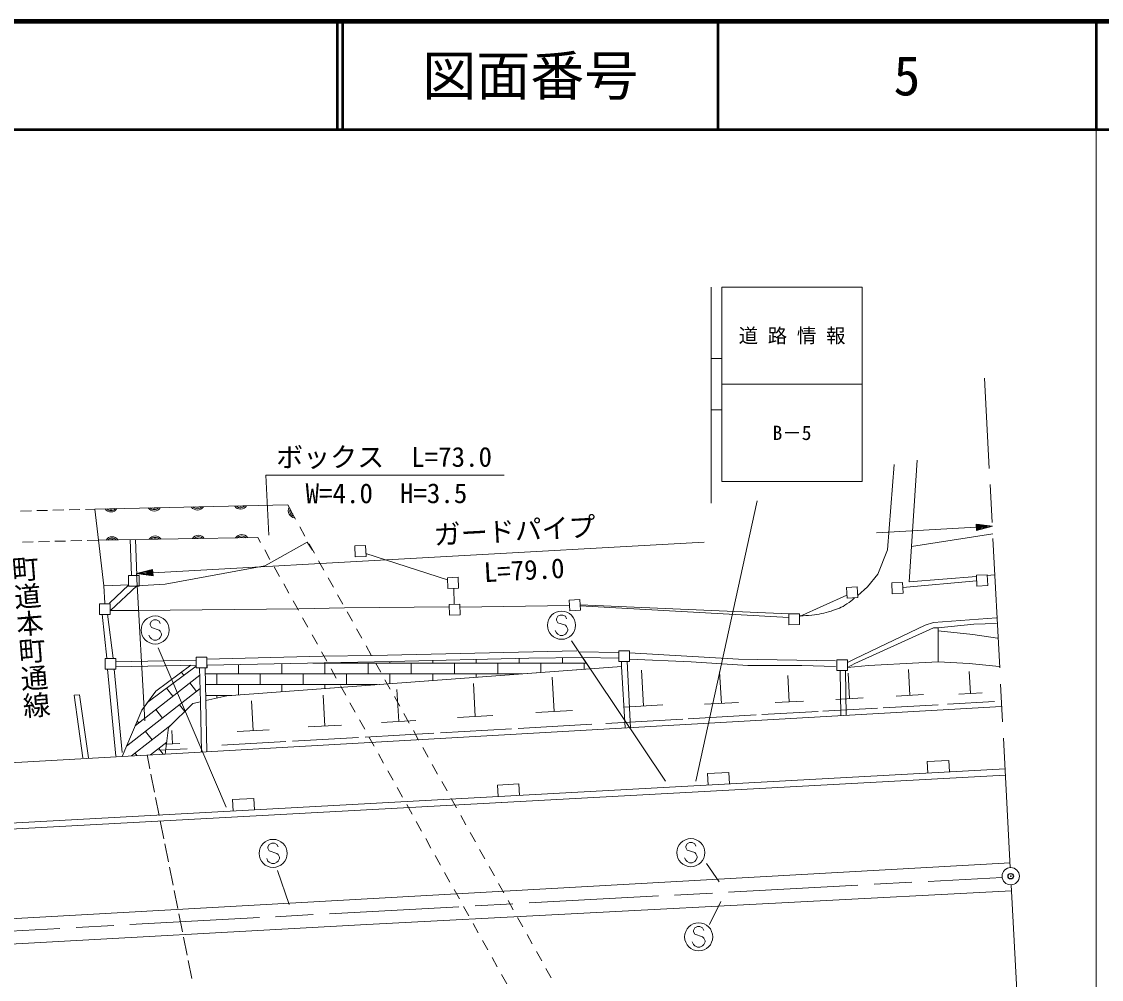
# Model space of a CAD drawing. Units: millimetres, scale not verified. Extents: x 40000 to 680000, y 20000 to 380000.
# Drawn here: x 479528 to 579500, y 291332 to 380000 of the extents above; entities that cross this region are included whole.
import ezdxf
from ezdxf.enums import TextEntityAlignment as Align

# ---------------------------------------------------------------- set-up
doc = ezdxf.new("R2010")
doc.units = ezdxf.units.MM
doc.header["$LTSCALE"] = 1000
doc.header["$PDMODE"] = 32
doc.header["$PDSIZE"] = 500
doc.linetypes.add('CHAIN', pattern=[18.5, 12, -1.5, 3.5, -1.5])
for name, color, linetype, lineweight in [('M-BGD', 7, 'Continuous', 13), ('M-BMK', 2, 'CHAIN', 13), ('M-BMK-ROW', 30, 'Continuous', 13), ('M-BMK-SRVR', 3, 'Continuous', 13), ('M-STR-HTXT', 7, 'Continuous', 13), ('M-STR-STR1', 1, 'Continuous', 13), ('M-STR-STRC', 7, 'Continuous', 13), ('M-STR-STRD', 7, 'Continuous', 13), ('M-TTL', 2, 'Continuous', 140), ('M-TTL-BAND', 7, 'Continuous', 13), ('M-TTL-LINE', 7, 'Continuous', 50)]:
    doc.layers.add(name, color=color, linetype=linetype, lineweight=lineweight)
doc.layers.add('M-OTRS', color=6, linetype='Continuous')
doc.layers.add('M-TTL-TXT', color=7, linetype='Continuous')
doc.styles.add('@ＭＳ ゴシック', font='')
doc.styles.add('ＭＳ ゴシック', font='')
doc.styles.get('@ＭＳ ゴシック').set_extended_font_data('@MS Gothic')
doc.styles.get('ＭＳ ゴシック').set_extended_font_data('MS Gothic')

msp = doc.modelspace()

# ---------------------------------------------------------------- linework, layer by layer
at = {"layer": 'M-BGD'}
for p, q in [((560307, 339011), (559697, 331097)), ((562440, 339401), (561688, 328149)), ((479432, 334687), (480432, 334713)), ((480932, 334727), (481931, 334754)), ((482431, 334767), (483431, 334794)), ((483931, 334807), (484930, 334834)), ((485430, 334847), (486309, 334871)), ((486309, 334871), (486648, 331992)), ((504888, 333926), (504634, 334381)), ((505765, 332354), (505278, 333228)), ((482601, 331891), (483600, 331916)), ((484100, 331928), (485100, 331953)), ((485600, 331966), (486648, 331992)), ((501394, 332243), (486648, 331992)), ((486648, 331992), (487156, 327759)), ((489695, 328732), (489580, 332042)), ((490190, 328732), (490074, 332042)), ((501648, 331789), (501394, 332243)), ((561907, 331421), (569455, 332568)), ((479602, 331815), (480601, 331841)), ((481101, 331853), (482101, 331878)), ((502524, 330217), (502037, 331090)), ((502650, 329960), (505952, 331823)), ((505952, 331823), (506460, 331061)), ((506641, 330782), (506154, 331656)), ((559697, 331097), (558804, 328859)), ((502057, 329622), (502650, 329960)), ((507518, 329210), (507031, 330084)), ((492829, 327928), (502057, 329622)), ((503401, 328645), (502914, 329518)), ((490204, 327759), (492829, 327928)), ((504278, 327073), (503791, 327946)), ((508395, 327638), (507908, 328512)), ((558804, 328859), (557844, 327665)), ((561688, 328149), (567928, 328644)), ((568925, 328724), (569601, 328777)), ((487156, 327759), (489442, 327844)), ((487156, 327759), (487241, 326150)), ((487664, 326150), (489442, 327844)), ((487749, 325473), (490204, 327759)), ((509272, 326066), (508785, 326939)), ((557844, 327665), (556939, 326858)), ((505155, 325501), (504668, 326374)), ((550553, 325167), (531245, 325996)), ((486987, 325134), (487410, 321070)), ((487495, 325134), (488003, 321070)), ((487749, 325473), (490289, 325473)), ((490289, 325473), (505190, 325642)), ((505190, 325642), (509423, 325727)), ((509423, 325727), (519075, 325812)), ((510149, 324494), (509661, 325367)), ((506031, 323929), (505544, 324802)), ((556676, 321007), (563187, 324118)), ((563187, 324118), (563949, 324372)), ((563949, 324372), (569791, 324796)), ((564372, 323864), (567674, 324203)), ((567674, 324203), (569791, 324288)), ((506908, 322357), (506421, 323230)), ((511025, 322922), (510538, 323795)), ((556667, 320562), (563949, 323864)), ((563949, 323864), (564372, 323864)), ((564372, 323864), (564372, 320732)), ((564372, 323610), (567589, 323272)), ((567589, 323272), (569875, 322933)), ((511902, 321350), (511415, 322223)), ((496639, 320986), (507391, 321240)), ((507785, 320785), (507298, 321658)), ((507391, 321240), (512048, 321324)), ((512048, 321324), (530929, 321748)), ((513738, 320755), (526484, 321057)), ((521609, 320942), (521609, 320617)), ((525609, 321037), (525609, 320617)), ((526484, 321057), (531448, 321142)), ((529609, 321111), (529609, 320617)), ((531098, 321663), (534815, 321608)), ((531448, 321142), (534815, 321074)), ((535805, 321575), (545915, 320986)), ((535805, 320978), (541512, 320732)), ((545915, 320986), (554889, 320816)), ((555989, 320680), (556676, 321007)), ((487495, 320054), (488257, 312011)), ((488087, 320054), (488849, 312350)), ((488254, 320743), (495698, 320895)), ((488254, 320283), (495698, 320436)), ((495698, 320325), (491235, 317024)), ((491971, 318005), (495194, 320426)), ((496013, 320173), (496076, 317032)), ((496589, 317150), (496534, 320174)), ((496534, 320174), (496721, 320174)), ((496720, 320432), (513738, 320755)), ((496721, 320174), (496720, 320432)), ((535071, 320301), (498530, 317583)), ((499609, 320487), (499609, 319617)), ((503609, 320563), (503609, 319617)), ((531800, 320617), (506477, 320617)), ((507609, 320617), (507609, 319617)), ((508662, 319213), (508175, 320086)), ((509609, 320677), (509609, 320617)), ((511609, 320617), (511609, 319617)), ((512779, 319778), (512292, 320651)), ((513609, 320753), (513609, 320617)), ((515609, 320617), (515609, 319617)), ((517609, 320847), (517609, 320617)), ((519609, 320617), (519609, 319617)), ((523609, 320617), (523609, 319617)), ((527609, 320617), (527609, 319746)), ((531609, 320617), (531609, 320043)), ((535072, 320772), (535071, 320301)), ((535071, 320301), (535412, 314606)), ((535601, 320772), (535910, 314634)), ((537103, 316647), (536916, 319965)), ((541512, 320732), (546761, 320393)), ((546761, 320393), (551757, 320393)), ((551757, 320393), (554889, 320308)), ((555318, 319916), (555372, 315767)), ((555817, 319916), (555871, 315767)), ((555989, 320205), (556667, 320562)), ((555989, 320205), (557937, 320393)), ((557937, 320393), (562594, 320647)), ((561772, 317635), (561638, 320009)), ((562594, 320647), (564372, 320732)), ((564372, 320732), (567251, 320562)), ((567251, 320562), (570045, 320308)), ((496026, 319498), (490061, 314837)), ((494325, 319766), (494546, 319473)), ((525885, 319617), (496544, 319617)), ((497609, 319617), (497609, 318617)), ((501609, 319617), (501609, 318617)), ((505609, 319617), (505609, 318617)), ((509609, 319617), (509609, 318617)), ((513656, 318206), (513169, 319079)), ((513609, 319617), (513609, 318704)), ((517609, 319617), (517609, 319002)), ((521609, 319617), (521609, 319299)), ((525609, 319617), (525609, 319597)), ((528834, 316121), (528655, 319301)), ((544318, 316886), (544153, 319811)), ((550607, 317026), (550470, 319452)), ((556186, 317318), (556052, 319688)), ((567371, 317801), (567257, 319825)), ((496051, 318249), (489254, 312939)), ((490669, 316270), (491971, 318005)), ((492943, 318287), (493524, 317543)), ((495100, 318775), (495716, 317987)), ((512438, 318617), (496562, 318617)), ((499609, 318617), (499609, 317663)), ((503609, 318617), (503609, 317961)), ((507609, 318617), (507609, 318258)), ((509539, 317641), (509051, 318514)), ((511609, 318617), (511609, 318556)), ((514448, 315216), (514280, 318181)), ((521524, 315661), (521351, 318732)), ((484383, 317657), (484897, 317668)), ((485209, 311842), (484383, 317657)), ((484897, 317668), (485717, 311842)), ((491312, 317126), (491332, 317100)), ((496076, 317032), (495380, 316879)), ((496076, 317032), (496174, 312380)), ((498992, 317617), (496580, 317617)), ((498530, 317583), (496589, 317150)), ((496589, 317150), (496688, 312409)), ((497609, 317617), (497609, 317377)), ((500966, 314368), (500810, 317132)), ((507597, 314785), (507436, 317648)), ((510415, 316068), (509928, 316942)), ((514532, 316634), (514045, 317507)), ((545886, 316975), (542751, 316798)), ((551906, 317100), (549308, 316953)), ((557456, 317390), (554917, 317246)), ((563044, 317707), (560501, 317563)), ((569589, 317056), (565252, 316811)), ((568456, 317862), (566287, 317740)), ((488844, 311972), (490669, 316270)), ((491948, 316312), (492564, 315524)), ((570265, 316583), (492832, 312190)), ((495380, 316879), (493122, 314647)), ((494140, 316755), (494626, 316133)), ((515409, 315062), (514922, 315935)), ((530538, 316217), (527131, 316025)), ((538881, 316748), (535326, 316547)), ((553264, 316134), (548067, 315840)), ((558783, 316446), (553704, 316159)), ((564373, 316761), (559286, 316474)), ((490237, 315253), (490372, 315081)), ((511292, 314496), (510805, 315370)), ((516036, 315306), (512859, 315126)), ((523169, 315754), (519879, 315568)), ((532318, 314951), (525505, 314566)), ((540738, 315426), (533629, 315025)), ((547523, 315810), (541255, 315455)), ((493335, 314858), (489701, 312019)), ((490988, 314293), (491603, 313505)), ((493122, 314647), (492832, 312190)), ((493179, 314736), (493194, 314718)), ((493512, 313140), (493443, 314365)), ((502447, 314451), (499486, 314284)), ((509131, 314872), (506064, 314698)), ((517696, 314125), (511343, 313766)), ((516286, 313490), (515799, 314363)), ((524888, 314531), (518309, 314159)), ((489344, 313149), (489412, 313061)), ((492963, 313298), (491448, 312114)), ((494169, 313177), (492856, 313103)), ((503994, 313351), (498072, 313016)), ((510734, 313731), (504599, 313385)), ((512169, 312924), (511682, 313798)), ((492832, 312190), (488844, 311972)), ((490027, 312273), (490205, 312046)), ((492219, 312717), (492639, 312180)), ((494854, 312689), (492229, 312541)), ((513046, 311352), (512559, 312226)), ((517163, 311918), (516676, 312791)), ((518040, 310346), (517552, 311219)), ((563381, 311497), (565363, 311605)), ((563440, 310428), (563381, 311497)), ((565421, 310536), (565363, 311605)), ((513922, 309780), (513435, 310654)), ((543021, 310385), (545003, 310494)), ((543079, 309316), (543021, 310385)), ((545061, 309424), (545003, 310494)), ((514799, 308208), (514312, 309082)), ((518916, 308774), (518429, 309647)), ((523579, 309324), (525561, 309432)), ((523638, 308255), (523579, 309324)), ((525619, 308363), (525561, 309432)), ((499062, 307986), (501044, 308094)), ((499120, 306916), (499062, 307986)), ((501102, 307025), (501044, 308094)), ((519793, 307202), (519306, 308075)), ((515676, 306636), (515189, 307510)), ((516553, 305064), (516066, 305938)), ((520670, 305630), (520183, 306503)), ((521547, 304058), (521060, 304931)), ((517429, 303492), (516942, 304366)), ((522423, 302486), (521936, 303359)), ((518306, 301920), (517819, 302794)), ((519183, 300348), (518696, 301222)), ((523300, 300914), (522813, 301787)), ((524177, 299342), (523690, 300215)), ((520060, 298776), (519573, 299650)), ((520937, 297204), (520449, 298078)), ((525054, 297770), (524567, 298643)), ((525930, 296198), (525443, 297071)), ((521813, 295632), (521326, 296506)), ((522690, 294060), (522203, 294933)), ((526807, 294626), (526320, 295499)), ((527684, 293054), (527197, 293927)), ((523567, 292488), (523080, 293361)), ((528561, 291482), (528074, 292355)), ((524444, 290916), (523957, 291789))]:
    msp.add_line(p, q, dxfattribs=at)
for points in [[(486309, 334871), (504184, 335257), (504634, 334381)], [(495194, 320426), (491971, 318005), (490866, 316532), (490669, 316270), (488844, 311972), (492832, 312190), (493122, 314647)], [(493122, 314647), (495380, 316879), (496076, 317032), (496013, 320173)]]:
    msp.add_lwpolyline(points, dxfattribs=at)
for points in [[(489430, 328732), (489430, 327742), (490420, 327742), (490420, 328732)], [(486753, 326112), (486753, 325122), (487743, 325122), (487743, 326112)], [(487265, 321038), (487265, 320048), (488254, 320048), (488254, 321038)], [(495698, 321163), (495698, 320173), (496688, 320173), (496688, 321163)], [(532159, 320084), (531448, 321142), (526484, 321057), (513738, 320755), (496720, 320432), (496721, 320174), (496534, 320174), (496589, 317150), (498530, 317583)], [(534815, 321762), (534815, 320772), (535805, 320772), (535805, 321762)], [(554999, 320906), (554999, 319916), (555989, 319916), (555989, 320906)]]:
    msp.add_lwpolyline(points, close=True, dxfattribs=at)
for centre, radius, start, end in [((487801, 335257), 654, 214.01513, 328.45697), ((487801, 335257), 523, 223.82637, 318.64573), ((491800, 335344), 654, 214.01513, 328.45697), ((491800, 335344), 523, 223.82637, 318.64573), ((491800, 335344), 392, 245.70282, 296.76928), ((495799, 335430), 654, 214.01513, 328.45697), ((495799, 335430), 523, 223.82637, 318.64573), ((495799, 335430), 392, 245.70282, 296.76928), ((499799, 335516), 654, 214.01513, 328.45697), ((499799, 335516), 523, 223.82637, 318.64573), ((499799, 335516), 392, 245.70282, 296.76928), ((504871, 334715), 654, 150.67361, 265.11545), ((487801, 335257), 392, 245.70282, 296.76928), ((504871, 334715), 523, 160.48485, 255.30421), ((504871, 334715), 392, 182.3613, 233.42776), ((487902, 331659), 654, 33.754, 148.19584), ((487902, 331659), 523, 43.56524, 138.3846), ((487902, 331659), 392, 65.44169, 116.50815), ((491901, 331728), 654, 33.754, 148.19584), ((491901, 331728), 523, 43.56524, 138.3846), ((491901, 331728), 392, 65.44169, 116.50815), ((495901, 331796), 654, 33.754, 148.19584), ((495901, 331796), 523, 43.56524, 138.3846), ((495901, 331796), 392, 65.44169, 116.50815), ((499900, 331864), 654, 33.754, 148.19584), ((499900, 331864), 523, 43.56524, 138.3846), ((499900, 331864), 392, 65.44169, 116.50815)]:
    msp.add_arc(centre, radius, start, end, dxfattribs=at)
msp.add_open_spline([(556639, 326661), (556348, 326379), (556231, 326292), (555943, 326092), (555426, 325734), (555072, 325626), (554474, 325433), (553791, 325213), (553390, 325132), (552677, 325056), (552240, 325010), (552078, 324997), (551555, 324992)], degree=3, knots=[0, 0, 0, 0, 1, 1, 1, 2, 2, 2, 3, 3, 3, 4, 4, 4, 4], dxfattribs=at)
at = {"layer": 'M-BMK'}
for p, q in [((571061, 301686), (568684, 346996)), ((471086, 295406), (570310, 300777)), ((571146, 300088), (574720, 233611))]:
    msp.add_line(p, q, dxfattribs=at)
at = {"layer": 'M-BMK-ROW'}
for p, q in [((510381, 331456), (511380, 331491)), ((510416, 330456), (510381, 331456)), ((511380, 331491), (511415, 330491)), ((511415, 330491), (510416, 330456)), ((518960, 328317), (511406, 330774)), ((518953, 328522), (519952, 328557)), ((518988, 327523), (518953, 328522)), ((519952, 328557), (519987, 327558)), ((560087, 328036), (561086, 328090)), ((560141, 327037), (560087, 328036)), ((561086, 328090), (561140, 327092)), ((567950, 328225), (561112, 327603)), ((567922, 328739), (568921, 328793)), ((567977, 327740), (567922, 328739)), ((568921, 328793), (568975, 327795)), ((519987, 327558), (518988, 327523)), ((519587, 326065), (519552, 327543)), ((555895, 327622), (556894, 327676)), ((555950, 326623), (555895, 327622)), ((556894, 327676), (556948, 326678)), ((561140, 327092), (560141, 327037)), ((568975, 327795), (567977, 327740)), ((519099, 326048), (520098, 326083)), ((519134, 325048), (519099, 326048)), ((520098, 326083), (520133, 325083)), ((530246, 325956), (520109, 325787)), ((530213, 326440), (531211, 326507)), ((530281, 325442), (530213, 326440)), ((531211, 326507), (531278, 325509)), ((550557, 324825), (531250, 325929)), ((555934, 326905), (551556, 324930)), ((556948, 326678), (555950, 326623)), ((520133, 325083), (519134, 325048)), ((531278, 325509), (530281, 325442)), ((550553, 325167), (551553, 325178)), ((550564, 324167), (550553, 325167)), ((551553, 325178), (551564, 324178)), ((551564, 324178), (550564, 324167))]:
    msp.add_line(p, q, dxfattribs=at)
at = {"layer": 'M-BMK-SRVR'}
msp.add_circle((571103, 300887), 800, dxfattribs=at)
at = {"layer": 'M-OTRS'}
msp.add_point((571103, 300887), dxfattribs=at)
at = {"layer": 'M-STR-HTXT'}
for p, q in [((502411, 332459), (502140, 338020)), ((502140, 338020), (524212, 338020)), ((558667, 332673), (567915, 333191)), ((569413, 333275), (567898, 333490)), ((567898, 333490), (567932, 332891)), ((568201, 333447), (567902, 333430)), ((567905, 333371), (568504, 333404)), ((568807, 333361), (567909, 333311)), ((567912, 333251), (569110, 333318)), ((569413, 333275), (567915, 333191)), ((567919, 333131), (569117, 333198)), ((568821, 333121), (567922, 333071)), ((567925, 333011), (568524, 333045)), ((568228, 332968), (567929, 332951)), ((569413, 333275), (567932, 332891)), ((542728, 331816), (491678, 328981)), ((490180, 328898), (491661, 329281)), ((490180, 328898), (491678, 328981)), ((491675, 329041), (490477, 328974)), ((491681, 328921), (490483, 328855)), ((490773, 329051), (491671, 329101)), ((491668, 329161), (491069, 329128)), ((491365, 329204), (491665, 329221)), ((491695, 328682), (491661, 329281)), ((490180, 328898), (490935, 315283)), ((490180, 328898), (491695, 328682)), ((490786, 328811), (491685, 328861)), ((491688, 328801), (491089, 328768)), ((491392, 328725), (491691, 328741))]:
    msp.add_line(p, q, dxfattribs=at)
at = {"layer": 'M-STR-STR1'}
for p, q in [((470527, 310918), (488844, 311972)), ((491154, 312108), (491408, 310831)), ((491506, 310341), (491838, 308674)), ((491936, 308183), (492268, 306516)), ((492365, 306026), (492698, 304358)), ((492795, 303868), (493127, 302201)), ((493225, 301711), (493557, 300043)), ((493655, 299553), (493987, 297886)), ((494085, 297395), (494417, 295728)), ((494515, 295238), (494847, 293570)), ((494944, 293080), (495277, 291413))]:
    msp.add_line(p, q, dxfattribs=at)
at = {"layer": 'M-STR-STRC'}
for p, q in [((543358, 355428), (543358, 335428)), ((544358, 355428), (557358, 355428)), ((544358, 355428), (544358, 337428)), ((557358, 355428), (557358, 337428)), ((543358, 348803), (544358, 348803)), ((544358, 346428), (557358, 346428)), ((543358, 344053), (544358, 344053)), ((544358, 337428), (557358, 337428)), ((547625, 335630), (541942, 309676)), ((529160, 324944), (529042, 324708)), ((529396, 325063), (529160, 324944)), ((529633, 325063), (529396, 325063)), ((529869, 324944), (529633, 325063)), ((529987, 324708), (529869, 324944)), ((491540, 324504), (491422, 324268)), ((491422, 324268), (491422, 324150)), ((491422, 324150), (491540, 323913)), ((491777, 324622), (491540, 324504)), ((491540, 323913), (492249, 323677)), ((492013, 324622), (491777, 324622)), ((492249, 324504), (492013, 324622)), ((492367, 324268), (492249, 324504)), ((529042, 324708), (529042, 324590)), ((529042, 324590), (529160, 324353)), ((529160, 324353), (529869, 324117)), ((529869, 324117), (529987, 323999)), ((529987, 323999), (530105, 323763)), ((491422, 322968), (491304, 323204)), ((491540, 322850), (491422, 322968)), ((492249, 323677), (492367, 323559)), ((492367, 322968), (492249, 322850)), ((492367, 323559), (492486, 323322)), ((492486, 323204), (492367, 322968)), ((492486, 323322), (492486, 323204)), ((529042, 323408), (528924, 323644)), ((529160, 323290), (529042, 323408)), ((529396, 323172), (529160, 323290)), ((529633, 323172), (529396, 323172)), ((529869, 323290), (529633, 323172)), ((529987, 323408), (529869, 323290)), ((530105, 323644), (529987, 323408)), ((530105, 323763), (530105, 323644)), ((491777, 322731), (491540, 322850)), ((492013, 322731), (491777, 322731)), ((492249, 322850), (492013, 322731)), ((492184, 322040), (498480, 307271)), ((530425, 322665), (539153, 309675)), ((502695, 303943), (502458, 303825)), ((502931, 303943), (502695, 303943)), ((503167, 303825), (502931, 303943)), ((541371, 304010), (541135, 303892)), ((541607, 304010), (541371, 304010)), ((541844, 303892), (541607, 304010)), ((502458, 303825), (502340, 303589)), ((502340, 303589), (502340, 303471)), ((502340, 303471), (502458, 303234)), ((502458, 303234), (503167, 302998)), ((503286, 303589), (503167, 303825)), ((503167, 302998), (503286, 302880)), ((541135, 303892), (541016, 303656)), ((541016, 303656), (541016, 303538)), ((541016, 303538), (541135, 303301)), ((541135, 303301), (541844, 303065)), ((541962, 303656), (541844, 303892)), ((541844, 303065), (541962, 302947)), ((541962, 302947), (542080, 302710)), ((502340, 302289), (502222, 302525)), ((502458, 302171), (502340, 302289)), ((502695, 302053), (502458, 302171)), ((502931, 302053), (502695, 302053)), ((503167, 302171), (502931, 302053)), ((503286, 302289), (503167, 302171)), ((503286, 302880), (503404, 302643)), ((503404, 302525), (503286, 302289)), ((503404, 302643), (503404, 302525)), ((541016, 302356), (540898, 302592)), ((541135, 302238), (541016, 302356)), ((541371, 302119), (541135, 302238)), ((541607, 302119), (541371, 302119)), ((541844, 302238), (541607, 302119)), ((541962, 302356), (541844, 302238)), ((542080, 302592), (541962, 302356)), ((542080, 302710), (542080, 302592)), ((544096, 300363), (542937, 302067)), ((504306, 298255), (503219, 301413)), ((543218, 296410), (544269, 298529)), ((541862, 296099), (541743, 295863)), ((542098, 296217), (541862, 296099)), ((542334, 296217), (542098, 296217)), ((542571, 296099), (542334, 296217)), ((542689, 295863), (542571, 296099)), ((541743, 295863), (541743, 295744)), ((541743, 295744), (541862, 295508)), ((541862, 295508), (542571, 295272)), ((542571, 295272), (542689, 295153)), ((542689, 295153), (542807, 294917)), ((541743, 294563), (541625, 294799)), ((541862, 294444), (541743, 294563)), ((542098, 294326), (541862, 294444)), ((542334, 294326), (542098, 294326)), ((542571, 294444), (542334, 294326)), ((542689, 294563), (542571, 294444)), ((542807, 294799), (542689, 294563)), ((542807, 294917), (542807, 294799))]:
    msp.add_line(p, q, dxfattribs=at)
for centre in [(491895, 323677), (529515, 324117), (502813, 302998), (541489, 303065), (542216, 295272)]:
    msp.add_circle(centre, 1300, dxfattribs=at)
at = {"layer": 'M-STR-STRD'}
for p, q in [((570577, 310817), (315950, 296917)), ((316709, 296414), (570605, 310253)), ((571048, 302116), (417085, 293492)), ((571186, 299532), (510894, 296387)), ((510894, 296387), (450788, 293047))]:
    msp.add_line(p, q, dxfattribs=at)
at = {"layer": 'M-TTL'}
msp.add_line((680000, 380000), (40000, 380000), dxfattribs=at)
at = {"layer": 'M-TTL-BAND'}
msp.add_line((579000, 20000), (579000, 370000), dxfattribs=at)
at = {"layer": 'M-TTL-LINE'}
for p, q in [((508747, 380000), (508747, 370000)), ((509247, 380000), (509247, 370000)), ((543997, 380000), (543997, 370000)), ((579000, 380000), (579000, 370000)), ((40000, 370000), (680000, 370000))]:
    msp.add_line(p, q, dxfattribs=at)

# ---------------------------------------------------------------- texts
at = {"layer": 'M-BGD', "style": '@ＭＳ ゴシック'}
msp.add_text('町道本町通線', height=1855, rotation=274.702, dxfattribs=at).set_placement((478261, 330481), align=Align.BOTTOM_LEFT)
at = {"layer": 'M-STR-HTXT', "style": 'ＭＳ ゴシック'}
for s, p in [('ボックス\u3000L=73.0', (513087, 339693)), ('W=4.0\u3000H=3.5', (513306, 336334))]:
    msp.add_text(s, height=1833, rotation=0.078, dxfattribs=at).set_placement(p, align=Align.MIDDLE_CENTER)
for s, p in [('ガードパイプ', (517771, 331010)), ('L=79.0', (522397, 327554))]:
    msp.add_text(s, height=1833, rotation=3.11, dxfattribs=at).set_placement(p, align=Align.BOTTOM_LEFT)
at = {"layer": 'M-STR-STRC', "style": 'ＭＳ ゴシック'}
for s, p in [('道 路 情 報', (550858, 350928)), ('B－5', (550858, 341928))]:
    msp.add_text(s, height=1320, dxfattribs=at).set_placement(p, align=Align.MIDDLE_CENTER)
at = {"layer": 'M-TTL-TXT', "style": 'ＭＳ ゴシック'}
for s, p in [('図面番号', (526622, 375000)), ('5', (561497, 375000))]:
    msp.add_text(s, height=3666, dxfattribs=at).set_placement(p, align=Align.MIDDLE_CENTER)

doc.saveas('drawing.dxf')
